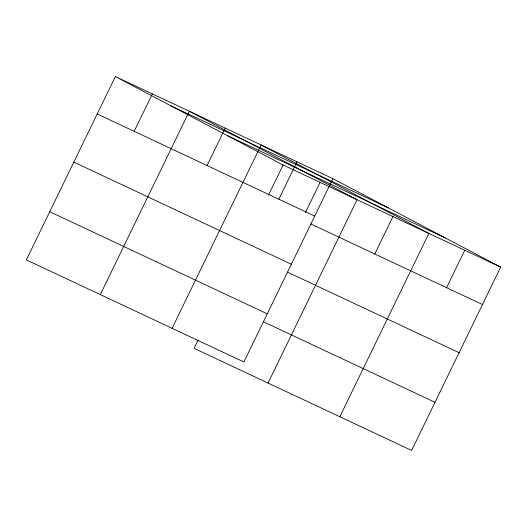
<?xml version="1.0" encoding="UTF-8"?>
<svg xmlns="http://www.w3.org/2000/svg" width="527" height="527" viewBox="0 0 527 527"><rect width="100%" height="100%" fill="white"/><g stroke="black" fill="none" stroke-linecap="round" stroke-linejoin="round"><path stroke-width="0.79" d="M115.373 76.553L26.35 259.883L243.896 361.996L332.912 178.66L115.373 76.553L283.104 165.004L500.65 267.117L411.627 450.447L194.088 348.34L197.981 340.31M134.187 131.328L152.356 93.911M100.314 294.6L189.338 111.269L357.069 199.72L268.052 383.057M207.065 165.537L225.233 128.12M172.105 328.301L261.128 144.965L428.859 233.421L339.836 416.752M268.5 195.089L283.104 165.004M278.849 199.232L297.024 161.815M305.482 212.447L320.087 182.362M374.796 253.988L392.964 216.571M446.586 287.683L464.755 250.266M170.722 105.743L388.267 207.849M227.756 135.814L445.295 237.927M97.205 113.97L314.744 216.083M310.798 223.949L482.482 304.534M73.82 162.118L291.365 264.231M287.413 272.103L459.103 352.688M49.729 211.729L267.275 313.842M263.322 321.714L435.012 402.299M332.912 178.66L500.65 267.117"/></g></svg>
